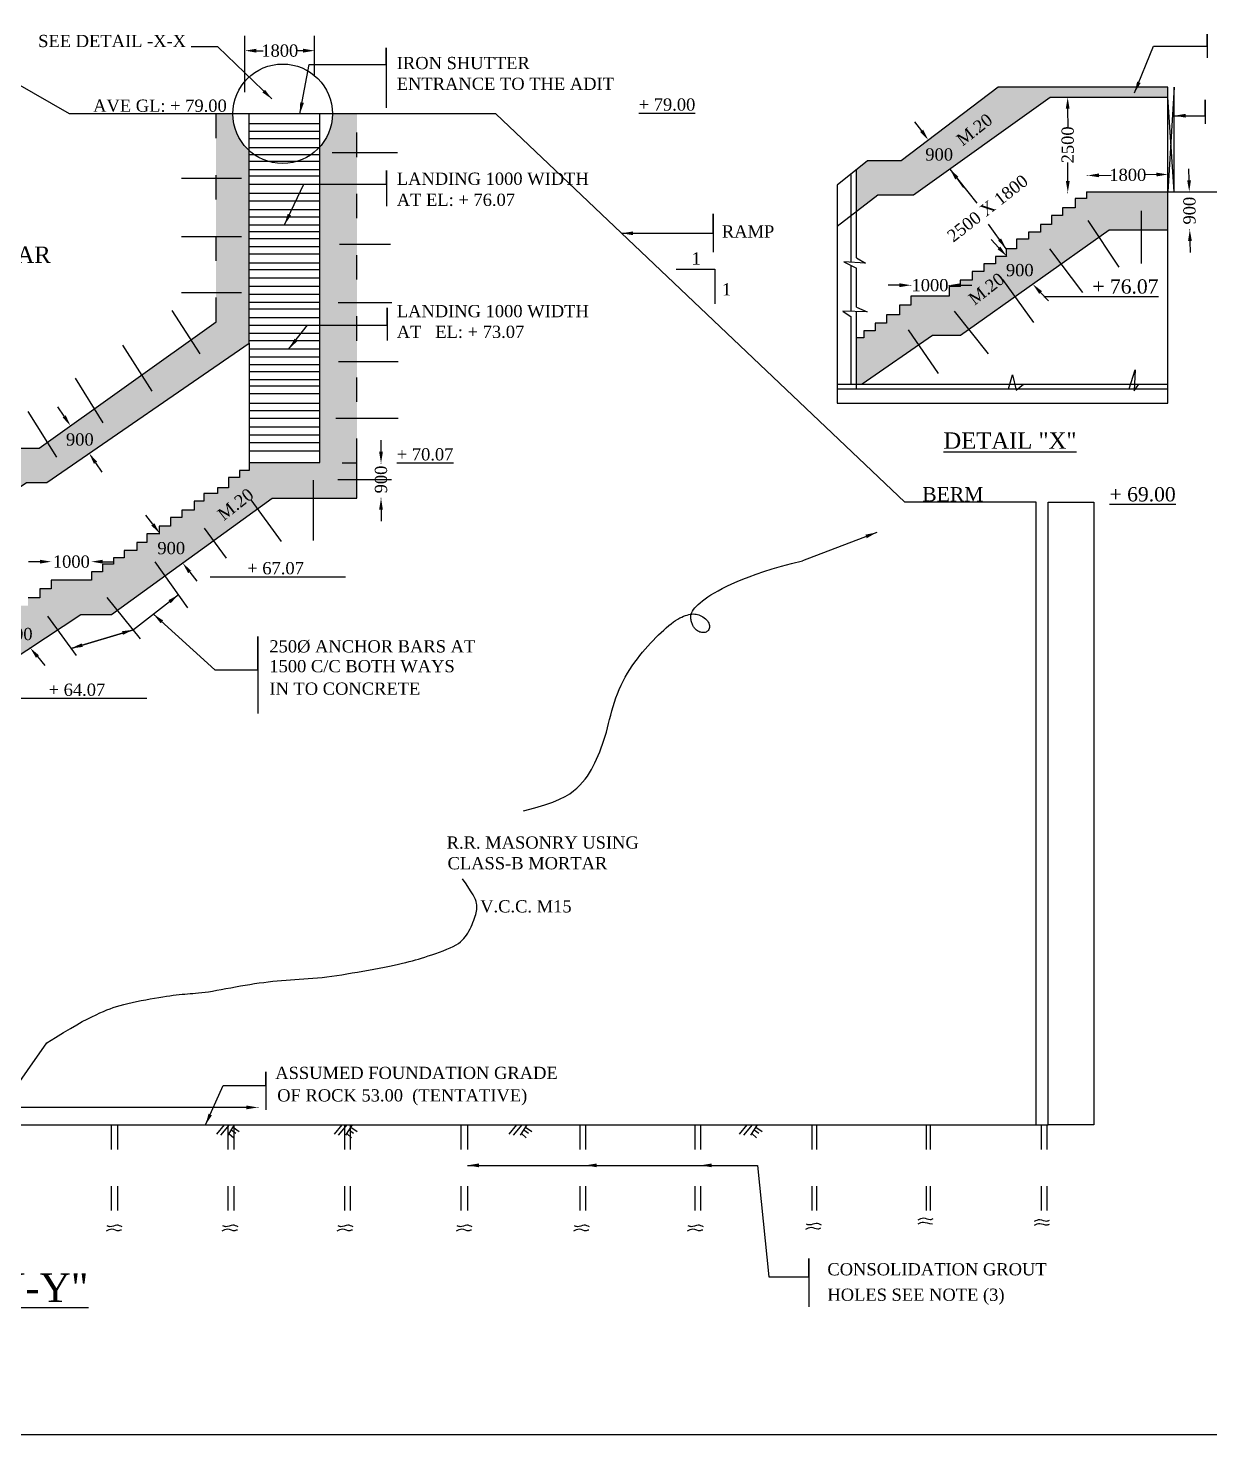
# Model space of a CAD drawing. Header units: millimetres. Extents: x 1354 to 96852, y -56 to 53805.
# Drawn here: x 35895 to 64861, y -56 to 34424 of the extents above; entities that cross this region are included whole.
import ezdxf

# ---------------------------------------------------------------- set-up
doc = ezdxf.new("R2010")
doc.units = ezdxf.units.MM
doc.header["$MEASUREMENT"] = 0
doc.linetypes.add('ACAD_ISO03W100', pattern=[30, 12, -18])
for name, color, linetype in [('DIM', 5, 'Continuous'), ('DO LINE', 3, 'Continuous'), ('DWG.LINE', 10, 'Continuous'), ('HATCH', 2, 'Continuous'), ('TEXT', 7, 'Continuous')]:
    doc.layers.add(name, color=color, linetype=linetype)
doc.layers.add('TITLE', color=7, linetype='Continuous', lineweight=30)
doc.styles.get("Standard").update_dxf_attribs({"font": 'times.ttf', "height": 300})
doc.dimstyles.get("Standard").update_dxf_attribs({"dimtxt": 300, "dimasz": 280, "dimexe": 0.18, "dimexo": 0.0625, "dimgap": 0.09, "dimtad": 0, "dimtih": 1, "dimtoh": 1, "dimdec": 0, "dimzin": 0, "dimdsep": 46, "dimtxsty": 'Standard', "dimcen": 300, "dimclrd": 5, "dimclre": 5, "dimclrt": 4, "dimadec": 0, "dimazin": 0, "dimtfac": 1, "dimtdec": 0, "dimtofl": 0, "dimtmove": 0, "dimatfit": 3, "dimfxl": 0, "dimtolj": 1, "dimtzin": 0, "dimarcsym": 0})

# ---------------------------------------------------------------- blocks, each defined once
blk = doc.blocks.new('*D9')
at = {"layer": 'Defpoints', "color": 0, "ltscale": 0.2}
for p in [(17905, 8001), (41526, 8001), (41526, 7969)]:
    blk.add_point(p, dxfattribs=at)
at = {"layer": 'DIM', "color": 5, "lineweight": -2, "ltscale": 0.2}
for p, q in [((17905, 7974), (17905, 7969)), ((18185, 7969), (29174, 7969)), ((41246, 7969), (30257, 7969)), ((41526, 7974), (41526, 7969))]:
    blk.add_line(p, q, dxfattribs=at)
at = {"layer": 'DIM', "color": 5, "ltscale": 0.2}
for points in [[(18185, 8016), (18185, 7923), (17905, 7969)], [(41246, 8016), (41246, 7923), (41526, 7969)]]:
    blk.add_solid(points, dxfattribs=at)
at = {"layer": 'DIM', "color": 4, "ltscale": 0.2, "insert": (29715, 7969), "char_height": 300, "attachment_point": 5}
blk.add_mtext('\\A1;23600', dxfattribs=at)
blk = doc.blocks.new('*D11')
at = {"layer": 'Defpoints', "color": 0, "ltscale": 0.2}
for p in [(44446, 23762), (44545, 23762), (44446, 22900)]:
    blk.add_point(p, dxfattribs=at)
at = {"layer": 'DIM', "color": 5, "lineweight": -2, "ltscale": 0.2}
for p, q in [((44545, 24042), (44545, 24322)), ((44540, 23762), (44545, 23762)), ((44540, 22900), (44545, 22900)), ((44545, 22620), (44545, 22340))]:
    blk.add_line(p, q, dxfattribs=at)
at = {"layer": 'DIM', "color": 5, "ltscale": 0.2}
for points in [[(44498, 24042), (44591, 24042), (44545, 23762)], [(44498, 22620), (44591, 22620), (44545, 22900)]]:
    blk.add_solid(points, dxfattribs=at)
at = {"layer": 'DIM', "color": 4, "ltscale": 0.2, "insert": (44545, 23360), "char_height": 300, "attachment_point": 5, "rotation": 90}
blk.add_mtext('\\A1;900', dxfattribs=at)
blk = doc.blocks.new('*D13')
at = {"layer": 'Defpoints', "color": 0, "ltscale": 0.2}
for p in [(41210, 33867), (42916, 33871), (42916, 33871)]:
    blk.add_point(p, dxfattribs=at)
at = {"layer": 'DIM', "color": 5, "lineweight": -2, "ltscale": 0.2}
for p, q in [((41210, 33867), (41210, 33871)), ((41490, 33871), (41654, 33871)), ((42636, 33871), (42472, 33871)), ((42916, 33871), (42916, 33871))]:
    blk.add_line(p, q, dxfattribs=at)
at = {"layer": 'DIM', "color": 5, "ltscale": 0.2}
for points in [[(41490, 33918), (41490, 33824), (41210, 33871)], [(42636, 33918), (42636, 33824), (42916, 33871)]]:
    blk.add_solid(points, dxfattribs=at)
at = {"layer": 'DIM', "color": 4, "ltscale": 0.2, "insert": (42063, 33871), "char_height": 300, "attachment_point": 5}
blk.add_mtext('\\A1;1800', dxfattribs=at)
blk = doc.blocks.new('*D14')
at = {"layer": 'Defpoints', "color": 0, "ltscale": 0.2}
for p in [(36934, 24677), (36935, 24678), (37391, 24003)]:
    blk.add_point(p, dxfattribs=at)
at = {"layer": 'DIM', "color": 5, "lineweight": -2, "ltscale": 0.2}
for p, q in [((36777, 24909), (36620, 25141)), ((36935, 24678), (36934, 24677)), ((37391, 24003), (37390, 24003)), ((37547, 23771), (37704, 23539))]:
    blk.add_line(p, q, dxfattribs=at)
at = {"layer": 'DIM', "color": 5, "ltscale": 0.2}
for points in [[(36816, 24935), (36738, 24883), (36934, 24677)], [(37586, 23797), (37508, 23745), (37390, 24003)]]:
    blk.add_solid(points, dxfattribs=at)
at = {"layer": 'DIM', "color": 4, "ltscale": 0.2, "insert": (37162, 24340), "char_height": 300, "attachment_point": 5}
blk.add_mtext('\\A1;900', dxfattribs=at)
blk = doc.blocks.new('*D15')
at = {"layer": 'Defpoints', "color": 0, "ltscale": 0.2}
for p in [(37445, 21346), (36462, 20894), (37445, 20894)]:
    blk.add_point(p, dxfattribs=at)
at = {"layer": 'DIM', "color": 5, "lineweight": -2, "ltscale": 0.2}
for p, q in [((36182, 21346), (35902, 21346)), ((36462, 21341), (36462, 21346)), ((37445, 21341), (37445, 21346)), ((37725, 21346), (38005, 21346))]:
    blk.add_line(p, q, dxfattribs=at)
at = {"layer": 'DIM', "color": 5, "ltscale": 0.2}
for points in [[(36182, 21393), (36182, 21299), (36462, 21346)], [(37725, 21393), (37725, 21299), (37445, 21346)]]:
    blk.add_solid(points, dxfattribs=at)
at = {"layer": 'DIM', "color": 4, "ltscale": 0.2, "insert": (36954, 21346), "char_height": 300, "attachment_point": 5}
blk.add_mtext('\\A1;1000', dxfattribs=at)
blk = doc.blocks.new('*D17')
at = {"layer": 'Defpoints', "color": 0, "ltscale": 0.2}
for p in [(35364, 19891), (35383, 19907), (35925, 19219)]:
    blk.add_point(p, dxfattribs=at)
at = {"layer": 'DIM', "color": 5, "lineweight": -2, "ltscale": 0.2}
for p, q in [((35204, 20122), (35024, 20337)), ((35379, 19904), (35383, 19907)), ((35940, 19232), (35944, 19235)), ((36124, 19020), (36303, 18805))]:
    blk.add_line(p, q, dxfattribs=at)
at = {"layer": 'DIM', "color": 5, "ltscale": 0.2}
for points in [[(35239, 20152), (35168, 20092), (35383, 19907)], [(36160, 19050), (36088, 18990), (35944, 19235)]]:
    blk.add_solid(points, dxfattribs=at)
at = {"layer": 'DIM', "color": 4, "ltscale": 0.2, "insert": (35664, 19571), "char_height": 300, "attachment_point": 5}
blk.add_mtext('\\A1;900', dxfattribs=at)
blk = doc.blocks.new('*D20')
at = {"layer": 'Defpoints', "color": 0, "ltscale": 0.2}
for p in [(39104, 22026), (39122, 22040), (39665, 21300)]:
    blk.add_point(p, dxfattribs=at)
at = {"layer": 'DIM', "color": 5, "lineweight": -2, "ltscale": 0.2}
for p, q in [((38951, 22262), (38779, 22483)), ((39118, 22037), (39122, 22040)), ((39679, 21311), (39683, 21314)), ((39855, 21093), (40026, 20871))]:
    blk.add_line(p, q, dxfattribs=at)
at = {"layer": 'DIM', "color": 5, "ltscale": 0.2}
for points in [[(38988, 22290), (38914, 22233), (39122, 22040)], [(39892, 21121), (39818, 21064), (39683, 21314)]]:
    blk.add_solid(points, dxfattribs=at)
at = {"layer": 'DIM', "color": 4, "ltscale": 0.2, "insert": (39403, 21677), "char_height": 300, "attachment_point": 5}
blk.add_mtext('\\A1;900', dxfattribs=at)
blk = doc.blocks.new('*D21')
at = {"layer": 'Defpoints', "color": 0, "ltscale": 0.2}
for p in [(58469, 28122), (57533, 27850), (58469, 27850)]:
    blk.add_point(p, dxfattribs=at)
at = {"layer": 'DIM', "color": 5, "lineweight": -2, "ltscale": 0.2}
for p, q in [((57253, 28122), (56973, 28122)), ((57533, 28117), (57533, 28122)), ((58469, 28117), (58469, 28122)), ((58749, 28122), (59029, 28122))]:
    blk.add_line(p, q, dxfattribs=at)
at = {"layer": 'DIM', "color": 5, "ltscale": 0.2}
for points in [[(57253, 28169), (57253, 28075), (57533, 28122)], [(58749, 28169), (58749, 28075), (58469, 28122)]]:
    blk.add_solid(points, dxfattribs=at)
at = {"layer": 'DIM', "color": 4, "ltscale": 0.2, "insert": (58001, 28122), "char_height": 300, "attachment_point": 5}
blk.add_mtext('\\A1;1000', dxfattribs=at)
blk = doc.blocks.new('*D22')
at = {"layer": 'Defpoints', "color": 0, "ltscale": 0.2}
for p in [(61366, 32728), (61375, 32728), (61370, 30395)]:
    blk.add_point(p, dxfattribs=at)
at = {"layer": 'DIM', "color": 5, "lineweight": -2, "ltscale": 0.2}
for p, q in [((61370, 32728), (61375, 32728)), ((61375, 32448), (61376, 31992)), ((61378, 30675), (61378, 31131)), ((61374, 30395), (61379, 30395))]:
    blk.add_line(p, q, dxfattribs=at)
at = {"layer": 'DIM', "color": 5, "ltscale": 0.2}
for points in [[(61422, 32448), (61329, 32448), (61375, 32728)], [(61425, 30676), (61332, 30675), (61379, 30395)]]:
    blk.add_solid(points, dxfattribs=at)
at = {"layer": 'DIM', "color": 4, "ltscale": 0.2, "insert": (61377, 31562), "char_height": 300, "attachment_point": 5, "rotation": 90}
blk.add_mtext('\\A1;2500', dxfattribs=at)
blk = doc.blocks.new('*D23')
at = {"layer": 'Defpoints', "color": 0, "ltscale": 0.2}
for p in [(61866, 30751), (63832, 30838), (63833, 30778)]:
    blk.add_point(p, dxfattribs=at)
at = {"layer": 'DIM', "color": 5, "lineweight": -2, "ltscale": 0.2}
for p, q in [((61865, 30807), (61865, 30812)), ((62145, 30815), (62440, 30819)), ((63552, 30834), (63258, 30830)), ((63832, 30833), (63832, 30838))]:
    blk.add_line(p, q, dxfattribs=at)
at = {"layer": 'DIM', "color": 5, "ltscale": 0.2}
for points in [[(62144, 30862), (62146, 30769), (61865, 30812)], [(63552, 30881), (63553, 30788), (63832, 30838)]]:
    blk.add_solid(points, dxfattribs=at)
at = {"layer": 'DIM', "color": 4, "ltscale": 0.2, "insert": (62849, 30825), "char_height": 300, "attachment_point": 5}
blk.add_mtext('\\A1;1800', dxfattribs=at)
blk = doc.blocks.new('*D24')
at = {"layer": 'Defpoints', "color": 0, "ltscale": 0.2}
for p in [(64280, 30415), (64355, 30416), (64293, 29483)]:
    blk.add_point(p, dxfattribs=at)
at = {"layer": 'DIM', "color": 5, "lineweight": -2, "ltscale": 0.2}
for p, q in [((64351, 30696), (64347, 30976)), ((64350, 30416), (64355, 30416)), ((64364, 29484), (64369, 29484)), ((64372, 29204), (64376, 28924))]:
    blk.add_line(p, q, dxfattribs=at)
at = {"layer": 'DIM', "color": 5, "ltscale": 0.2}
for points in [[(64398, 30696), (64305, 30695), (64355, 30416)], [(64419, 29205), (64326, 29203), (64369, 29484)]]:
    blk.add_solid(points, dxfattribs=at)
at = {"layer": 'DIM', "color": 4, "ltscale": 0.2, "insert": (64362, 29950), "char_height": 300, "attachment_point": 5, "rotation": 90}
blk.add_mtext('\\A1;900', dxfattribs=at)
blk = doc.blocks.new('*D25')
at = {"layer": 'Defpoints', "color": 0, "ltscale": 0.2}
for p in [(59870, 28823), (59881, 28833), (60510, 28139)]:
    blk.add_point(p, dxfattribs=at)
at = {"layer": 'DIM', "color": 5, "lineweight": -2, "ltscale": 0.2}
for p, q in [((59690, 29038), (59498, 29242)), ((59877, 28830), (59881, 28833)), ((60517, 28145), (60521, 28149)), ((60712, 27944), (60903, 27740))]:
    blk.add_line(p, q, dxfattribs=at)
at = {"layer": 'DIM', "color": 5, "ltscale": 0.2}
for points in [[(59724, 29069), (59656, 29006), (59881, 28833)], [(60746, 27976), (60678, 27912), (60521, 28149)]]:
    blk.add_solid(points, dxfattribs=at)
at = {"layer": 'DIM', "color": 4, "ltscale": 0.2, "insert": (60201, 28491), "char_height": 300, "attachment_point": 5}
blk.add_mtext('\\A1;900', dxfattribs=at)
blk = doc.blocks.new('*D31')
at = {"layer": 'Defpoints', "color": 0, "ltscale": 0.2}
for p in [(57963, 31680), (58489, 30970), (58489, 30970)]:
    blk.add_point(p, dxfattribs=at)
at = {"layer": 'DIM', "color": 5, "lineweight": -2, "ltscale": 0.2}
for p, q in [((57797, 31905), (57631, 32130)), ((57963, 31680), (57963, 31680)), ((58489, 30970), (58489, 30970)), ((58655, 30744), (58821, 30519))]:
    blk.add_line(p, q, dxfattribs=at)
at = {"layer": 'DIM', "color": 5, "ltscale": 0.2}
for points in [[(57834, 31933), (57759, 31878), (57963, 31680)], [(58693, 30772), (58617, 30717), (58489, 30970)]]:
    blk.add_solid(points, dxfattribs=at)
at = {"layer": 'DIM', "color": 4, "ltscale": 0.2, "insert": (58226, 31325), "char_height": 300, "attachment_point": 5, "rotation": 0.01}
blk.add_mtext('\\A1;900', dxfattribs=at)

msp = doc.modelspace()

# ---------------------------------------------------------------- hatches: boundary and pattern name
at = {"layer": 'HATCH', "ltscale": 0.2}
h = msp.add_hatch(dxfattribs=at)
h.set_pattern_fill('AR-SAND', color=256, scale=200, style=0)
h.paths.add_polyline_path([(30994.8, 20460), (31672.8, 20460), (35858.8, 23287.8), (36353, 23287.8), (41309, 26704.6), (41309, 31425.7, -0.210167), (40913.8, 32324.5), (40501.7, 32324.5), (40501.7, 27222.8), (36162.1, 24126.7), (35527.9, 24126.7), (31302.6, 21309.2), (30676.1, 21309.2), (26343.3, 18452.9), (25660.7, 18452.9), (21449.4, 15552.2), (20723.6, 15552.2), (19368.1, 14599), (19861.6, 13895.5), (20989.9, 14710.7), (21700.1, 14710.7), (26014, 17596), (26669.6, 17596)])
h.paths.add_polyline_path([(32157.3, 17159.5), (32800.8, 17159.5), (37186.2, 20050), (37937.9, 20050), (41875.8, 22900.1), (43953.7, 22900.1), (43953.7, 23762.2), (43953.7, 32324.5), (43353, 32324.5, -0.1832809), (43046.2, 31515.7), (43046.2, 23774.1), (41309, 23774.1), (41309, 23582.8), (41072, 23582.8), (41072, 23410.4), (40808, 23410.4), (40808, 23158.6), (40534.1, 23158.6), (40534.1, 23016.7), (40202.4, 23016.7), (40202.4, 22826.4), (39964.2, 22826.4), (39964.2, 22611.8), (39662, 22611.8), (39662, 22429.5), (39387.7, 22429.5), (39387.7, 22214.5), (39103.9, 22214.5), (39103.9, 22026.2), (38802.2, 22026.2), (38802.2, 21817.1), (38561.7, 21817.1), (38561.7, 21618.9), (38252.1, 21618.9), (38252.1, 21443.8), (37987.7, 21443.8), (37987.7, 21281.2), (37721.8, 21281.2), (37721.8, 21098.3), (37445.3, 21098.3), (37445.3, 20894.1), (36462.3, 20894.1), (36462.3, 20681.9), (36180.1, 20681.9), (36180.1, 20457.1), (35892.3, 20457.1), (35892.3, 20264.8), (35634.3, 20264.8), (35634.3, 20083.3), (35363.7, 20083.3), (35363.7, 19891), (35042.2, 19891), (35042.2, 19730.4), (34803.2, 19730.4), (34803.2, 19561.2), (34529.3, 19561.2), (34529.3, 19380.8), (34253.4, 19380.8), (34253.4, 19172.7), (33967, 19172.7), (33967, 18957.3), (33699, 18957.3), (33699, 18792.8), (33391.4, 18792.8), (33391.4, 18614.4), (33151, 18614.4), (33151, 18462.7), (32851.3, 18462.7), (32851.3, 18226.8), (32513.9, 18226.8), (32513.9, 18032.5), (31609.7, 18032.5), (31609.7, 17878.9), (31371.6, 17878.9), (31371.6, 17668.7), (31057.7, 17668.7), (31057.7, 17485.7), (30817.5, 17485.7), (30817.5, 17255.7), (30505.9, 17255.7), (30505.9, 17096.2), (30189.8, 17096.2), (30189.8, 16892.1), (29904, 16892.1), (29904, 16716.4), (29683.1, 16716.4), (29683.1, 16498.3), (29401.3, 16498.3), (29401.3, 16306), (29105, 16306), (29105, 16134.7), (28833.1, 16134.7), (28833.1, 15970.1), (28571.2, 15970.1), (28571.2, 15801.6), (28285.4, 15801.6), (28285.4, 15572.7), (28014.8, 15572.7), (28014.8, 15400.3), (27746.9, 15400.3), (27746.9, 15202), (26769.6, 15202), (26769.6, 15002.8), (26483.8, 15002.8), (26483.8, 14792.7), (26209.9, 14792.7), (26209.9, 14624.2), (25926.1, 14624.2), (25926.1, 14439), (25663.6, 14439), (25663.6, 14290.3), (25369.9, 14290.3), (25369.9, 14135.7), (25085.3, 14135.7), (25085.3, 13930.1), (24805.4, 13930.1), (24805.4, 13720), (24499.8, 13720), (24499.8, 13495.4), (24219.6, 13495.4), (24219.6, 13324.9), (23943.7, 13324.9), (23943.7, 13107.7), (23675.2, 13107.7), (23675.2, 12913.5), (23365.6, 12913.5), (23365.6, 12723.2), (23102.8, 12723.2), (23102.8, 12554.1), (22886.4, 12554.1), (22886.4, 12324.1), (21899.5, 12324.1), (21899.5, 12137.2), (21643.3, 12137.2), (21643.3, 11964), (21365.4, 11964), (21365.4, 11751.2), (21878.5, 11019.7), (22555.4, 11488.8), (23240.6, 11488.8), (27215.5, 14316.9), (27994.6, 14316.9)])
h.paths.add_polyline_path([(60950.1, 32728.3), (63833.2, 32728.3), (63833.2, 32979.8), (59669.2, 32979.8), (57296.8, 31172.2), (56471.8, 31172.2), (56195.4, 30950.7), (56195.4, 29931.6), (56723.9, 30334.1), (57599, 30334.1)])
h.paths.add_polyline_path([(62396, 29473.1), (63833.2, 29473.1), (63833.2, 30414.6), (61834.3, 30414.6), (61834.3, 30244.3), (61555.9, 30244.3), (61555.9, 30022.6), (61245.1, 30022.6), (61245.1, 29829.6), (60979.3, 29829.6), (60979.3, 29609.5), (60711.7, 29609.5), (60711.7, 29424.6), (60417.8, 29424.6), (60417.8, 29251.3), (60123.9, 29251.3), (60123.9, 29015), (59870.2, 29015), (59870.2, 28823.1), (59604.2, 28823.1), (59604.2, 28649.4), (59316.4, 28649.4), (59316.4, 28455.8), (59031.4, 28455.8), (59031.4, 28249.7), (58743, 28249.7), (58743, 28090.3), (58469.4, 28090.3), (58469.4, 27850.3), (57533.4, 27850.3), (57533.4, 27630.9), (57251.3, 27630.9), (57251.3, 27394.6), (56932.1, 27394.6), (56932.1, 27188.9), (56658.1, 27188.9), (56658.1, 27001), (56375.9, 27001), (56375.9, 26835.9), (56195.4, 26835.9), (56195.4, 25699), (56337.1, 25699), (58065, 26893.6), (58749.9, 26893.6)])
h.paths.add_polyline_path([(13917.6, 12641.2), (13917.6, 8525.4), (18279.3, 8525.4), (21878.5, 11019.7), (21365, 11751.9), (21089.5, 11751.9), (21089.5, 11589.3), (20805.7, 11589.3), (20805.7, 11372.1), (20531.6, 11372.1), (20531.6, 11223.4), (20295.4, 11223.4), (20295.4, 11005.4), (19971.9, 11005.4), (19971.9, 10814.1), (19683.1, 10814.1), (19683.1, 10604), (19415.2, 10604), (19415.2, 10407.7), (19138.4, 10407.7), (19138.4, 10212), (18809, 10212), (18809, 10029.6), (18443.8, 10029.6), (18443.8, 9811.5), (18166, 9811.5), (18166, 9601.4), (17871.6, 9601.4), (17871.6, 9427.6), (15051.4, 9427.6), (15051.4, 9137), (14734, 9137), (14734, 11581.3), (15000.5, 11775.9), (16928, 11775.9), (19861.6, 13895.5), (19368.1, 14599), (16583.8, 12641.2)])
h.paths.add_polyline_path([(36771.3, 24568), (37552.4, 24568), (37552.4, 24112), (36771.3, 24112)], flags=25)
h.paths.add_polyline_path([(29341, 20382.5), (30122.2, 20382.5), (30122.2, 19926.5), (29341, 19926.5)], flags=24)
h.paths.add_polyline_path([(24916.4, 16828.8), (25783.1, 17506.7), (25500.8, 17867.5), (24634.2, 17189.6)], flags=25)
h.paths.add_polyline_path([(33335.7, 21781.1), (34202.3, 22459), (33920.1, 22819.8), (33053.4, 22141.9)], flags=24)
h.paths.add_polyline_path([(35273.1, 19799), (36054.2, 19799), (36054.2, 19343), (35273.1, 19343)], flags=24)
h.paths.add_polyline_path([(39012.1, 21905.2), (39793.2, 21905.2), (39793.2, 21449.1), (39012.1, 21449.1)], flags=24)
h.paths.add_polyline_path([(40680.8, 22224.9), (41547.5, 22902.8), (41265.2, 23263.6), (40398.6, 22585.7)], flags=24)
h.paths.add_polyline_path([(57835.4, 31552.8), (58616.5, 31552.9), (58616.6, 31096.9), (57835.4, 31096.8)], flags=24)
h.paths.add_polyline_path([(58791.8, 31409.1), (59658.4, 32087), (59376.2, 32447.9), (58509.5, 31770)], flags=24)
h.paths.add_polyline_path([(59810.2, 28718.9), (60591.3, 28718.9), (60591.3, 28262.9), (59810.2, 28262.9)], flags=24)
h.paths.add_polyline_path([(59085.8, 27506), (59952.4, 28184), (59670.2, 28544.8), (58803.5, 27866.9)], flags=24)
h.paths.add_polyline_path([(16668.2, 9358.8), (17636.4, 9358.8), (17636.4, 8903.6), (16668.2, 8903.6)], flags=24)
h.paths.add_polyline_path([(14845.4, 11948.1), (15945.3, 11948.1), (15945.3, 12404.9), (14845.4, 12404.9)], flags=24)

# ---------------------------------------------------------------- linework, layer by layer
at = {"layer": 'DIM', "ltscale": 0.2}
for points in [[(64794.5, 33979.9), (64794.5, 34272.3), (64794.5, 33693)], [(44673.2, 33530.3), (44673.2, 33939.5), (44673.2, 32473.2)], [(64749.1, 32276.3), (64749.1, 32666.2), (64749.1, 32076.3)], [(44682, 30596.4), (44682, 30931.5), (44682, 30058.7)], [(52688.2, 29395.1), (52688.2, 29870.9), (52688.2, 28935)], [(44697.9, 27142.1), (44697.9, 27570.8), (44697.9, 26764)], [(48034.7, 15235.3), (48318, 15311.9), (48556.6, 15385), (48755.5, 15455.3), (48920.4, 15523.7), (49056.4, 15590.9), (49168.9, 15657.9), (49263.4, 15725.3), (49345.1, 15794.1), (49418.6, 15864.9), (49485.4, 15937.8), (49546.4, 16012.8), (49602.1, 16089.9), (49653.4, 16169), (49701, 16250.3), (49745.7, 16333.6), (49788.1, 16419), (49828.9, 16506.4), (49868.1, 16595.8), (49905.8, 16687.2), (49941.8, 16780.4), (49976.2, 16875.4), (50008.9, 16972.2), (50039.8, 17070.7), (50068.9, 17170.9), (50096.2, 17272.6), (50122.5, 17375.7), (50148.4, 17479.8), (50174.7, 17584.6), (50202.1, 17690), (50231.5, 17795.6), (50263.6, 17901.1), (50299.1, 18006.3), (50338.6, 18110.8), (50382, 18214.4), (50428.9, 18316.7), (50479, 18417.3), (50531.9, 18516), (50587.3, 18612.3), (50644.9, 18705.9), (50704.3, 18796.6), (50765.3, 18883.9), (50827.5, 18968.1), (50890.9, 19049.3), (50955.1, 19127.7), (51020, 19203.5), (51085.4, 19276.9), (51151, 19348.2), (51216.7, 19417.4), (51282.2, 19484.7), (51347.3, 19549.8), (51411.7, 19612.2), (51475.1, 19671.5), (51537.2, 19727.3), (51597.7, 19779), (51656.2, 19826.3), (51712.7, 19868.8), (51766.7, 19906.1), (51818.4, 19938.5), (51867.8, 19966.3), (51915.2, 19989.8), (51960.6, 20009.5), (52004.1, 20025.6), (52045.9, 20038.6), (52086.1, 20048.8), (52124.9, 20056.4), (52162.3, 20061.4), (52198.7, 20063.7), (52234.1, 20063.2), (52268.8, 20059.7), (52302.9, 20053.2), (52336.6, 20043.4), (52370.2, 20030.4), (52403.6, 20013.9), (52436.4, 19994.5), (52467.8, 19972.5), (52497.3, 19948.3), (52524, 19922.4), (52547.5, 19895.2), (52567, 19867.1), (52581.9, 19838.6), (52591.7, 19810.1), (52596.5, 19782), (52597, 19754.8), (52593.4, 19728.8), (52586.3, 19704.4), (52576, 19682.2), (52563, 19662.4), (52547.7, 19645.5), (52530.6, 19631.9), (52511.8, 19621.4), (52491.8, 19613.9), (52470.8, 19609.2), (52449, 19607.2), (52426.8, 19607.7), (52404.3, 19610.4), (52382, 19615.3), (52360, 19622.2), (52338.6, 19630.9), (52317.9, 19641.2), (52298, 19653.1), (52279.2, 19666.3), (52261.6, 19680.7), (52245.4, 19696.2), (52230.8, 19712.5), (52217.8, 19729.6), (52206.3, 19747.5), (52196.2, 19766.1), (52187.1, 19785.6), (52178.8, 19805.8), (52171.2, 19826.8), (52164.1, 19848.7), (52157.1, 19871.4), (52150.4, 19895), (52144.3, 19919.7), (52139.7, 19945.5), (52137.3, 19972.6), (52137.7, 20001.2), (52141.8, 20031.4), (52150.2, 20063.4), (52163.7, 20097.4), (52182.9, 20133.4), (52208, 20171.3), (52239, 20211.1), (52276.2, 20252.7), (52319.4, 20295.8), (52369, 20340.4), (52424.9, 20386.4), (52487.2, 20433.6), (52556.2, 20482), (52632.3, 20531.5), (52716.1, 20582.3), (52808.2, 20634.4), (52909.3, 20687.9), (53019.9, 20742.8), (53140.7, 20799.3), (53272.2, 20857.4), (53415.1, 20917.2), (53571.1, 20978.4), (53741.8, 21040.8), (53928.7, 21104.2), (54133.7, 21168.3), (54358.4, 21233), (54604.4, 21298), (54873.4, 21363.1)], [(41528, 18699.2), (41528, 19513.1), (41528, 17623.6)], [(36355.2, 9549.1), (36568.3, 9686.3), (36759.6, 9805.3), (36931, 9908), (37084.6, 9996.2), (37222.2, 10071.8), (37345.8, 10136.6), (37457.2, 10192.4), (37558.6, 10241.2), (37651.8, 10284.6), (37738.8, 10323.3), (37821.6, 10358.1), (37902.2, 10389.5), (37982.5, 10418.2), (38064.7, 10444.9), (38150.6, 10470.1), (38242.4, 10494.4), (38341.2, 10518.5), (38446.1, 10542.2), (38555, 10565.2), (38666.4, 10587.5), (38778.2, 10608.9), (38888.8, 10629.1), (38996.2, 10647.9), (39098.8, 10665.1), (39195, 10680.6), (39285.2, 10694.5), (39369.9, 10706.9), (39449.9, 10717.7), (39525.7, 10727.3), (39598, 10735.6), (39667.5, 10742.7), (39734.7, 10748.8), (39800.5, 10754.1), (39866, 10758.9), (39932.3, 10763.8), (40000.7, 10769.2), (40072.5, 10775.6), (40148.8, 10783.7), (40230.8, 10793.8), (40319.9, 10806.4), (40416.8, 10821.9), (40520.5, 10839.8), (40630, 10859.7), (40743.7, 10880.9), (40860.5, 10902.8), (40979.1, 10924.9), (41098.2, 10946.6), (41216.4, 10967.3), (41332.8, 10986.5), (41447.3, 11004.2), (41560.1, 11020.5), (41671.6, 11035.3), (41781.9, 11048.7), (41891.3, 11060.8), (42000.1, 11071.5), (42108.4, 11081), (42216.5, 11089.3), (42324.7, 11096.8), (42433.1, 11103.8), (42542.1, 11110.8), (42651.8, 11118), (42762.5, 11126), (42874.4, 11135.1), (42987.7, 11145.6), (43102.7, 11157.8), (43219.5, 11171.9), (43338.3, 11187.6), (43459.3, 11204.8), (43582.5, 11223.5), (43708.1, 11243.7), (43836.4, 11265), (43967.4, 11287.6), (44100.9, 11311.2), (44235.7, 11335.7), (44369.9, 11360.6), (44501.9, 11385.7), (44630, 11410.7), (44752.3, 11435.2), (44867.3, 11459.1), (44973.2, 11481.9), (45069, 11503.5), (45156.1, 11524.2), (45236.7, 11544.5), (45312.9, 11564.9), (45386.9, 11585.7), (45460.8, 11607.5), (45536.8, 11630.7), (45617.1, 11655.8), (45703, 11683), (45793.3, 11712.3), (45886, 11743.3), (45979.2, 11775.9), (46070.8, 11809.7), (46158.9, 11844.6), (46241.6, 11880.1), (46316.8, 11916.1), (46383.1, 11952.4), (46441.1, 11989.2), (46491.7, 12026.9), (46536, 12065.8), (46575, 12106.4), (46609.9, 12148.8), (46641.5, 12193.5), (46671, 12240.9), (46699.3, 12291), (46726.2, 12343.3), (46751.8, 12396.8), (46775.8, 12450.9), (46798.1, 12504.6), (46818.5, 12557.1), (46836.8, 12607.6), (46853, 12655.3), (46866.8, 12699.5), (46878.1, 12740.9), (46886.8, 12780.1), (46892.6, 12818), (46895.4, 12855.3), (46895.1, 12892.9), (46891.4, 12931.4), (46884.3, 12971.7), (46873.3, 13014.7), (46856.8, 13062.6), (46833, 13117.4), (46800.3, 13181.5), (46756.6, 13257.1), (46700.3, 13346.3), (46629.5, 13451.5), (46542.5, 13574.9)], [(41717.4, 8502.9), (41717.4, 8844.8), (41717.4, 7907.4)], [(54048, 3819), (55028.6, 3819), (55028.6, 4266.9), (55028.6, 3078.4)]]:
    msp.add_lwpolyline(points, dxfattribs=at)
at = {"layer": 'DO LINE', "linetype": 'ACAD_ISO03W100', "ltscale": 50}
for points in [[(40501.7, 27222.8), (40501.7, 32324.5)], [(43953.7, 23762.2), (43953.7, 32324.5)], [(37931.6, 7539.2), (37931.6, 5048.2)], [(38085.4, 7539.2), (38085.4, 5083.4)], [(40789.2, 7539.2), (40789.2, 5051.6)], [(40935.3, 7539.2), (40935.3, 5082.3)], [(43649.9, 7539.2), (43649.9, 5064.8)], [(43788.3, 7539.2), (43788.3, 5073.3)], [(46501.1, 7539.2), (46501.1, 5046.3)], [(46662.6, 7539.2), (46662.6, 5083.9)], [(49415.7, 7539.2), (49415.7, 5054.7)], [(49554.1, 7539.2), (49554.1, 5081.7)], [(52233.4, 7539.2), (52233.4, 5063.6)], [(52371.8, 7539.2), (52371.8, 5074.4)], [(55104.4, 7539.2), (55104.4, 5097)], [(55219.7, 7539.2), (55219.7, 5126.3)], [(57903.6, 7539.2), (57903.6, 5248.3)], [(58003.6, 7539.2), (58003.6, 5223.6)], [(60722, 7539.2), (60722, 5218.6)], [(60868.2, 7539.2), (60868.2, 5184.8)]]:
    msp.add_lwpolyline(points, dxfattribs=at)
at = {"layer": 'DWG.LINE', "ltscale": 0.2}
for p, q in [((36906.6, 32324.5), (29605.2, 36516.1)), ((59669.2, 32979.8), (57296.8, 31172.2)), ((63833.2, 32979.8), (59669.2, 32979.8)), ((63833.2, 25232.9), (63833.2, 32979.8)), ((47360.2, 32324.5), (36906.6, 32324.5)), ((57383.7, 22801.2), (47360.2, 32324.5)), ((56471.8, 31172.2), (55723.9, 30572.8)), ((57296.8, 31172.2), (56471.8, 31172.2)), ((55723.9, 30572.8), (55723.9, 25232.9)), ((55723.9, 25232.9), (63833.2, 25232.9)), ((60606.9, 22801.2), (57383.7, 22801.2)), ((60606.9, 7539.2), (60606.9, 22801.2)), ((21076.7, 7539.2), (60898, 7539.2))]:
    msp.add_line(p, q, dxfattribs=at)
for points in [[(41209.9, 32852), (41209.9, 34234)], [(42916.2, 33259.8), (42916.2, 34237.1)], [(63987.5, 30414.6), (63987.5, 32979.8), (63833.2, 30414.6)], [(55723.9, 29572.6), (56723.9, 30334.1), (57599, 30334.1), (60950.1, 32728.3), (63833.2, 32728.3)], [(63987.5, 30414.6), (63833.2, 32728.3)], [(16928, 11775.9), (20989.9, 14710.7), (21700.1, 14710.7), (26014, 17596), (26669.6, 17596), (30994.8, 20460), (31672.8, 20460), (35858.8, 23287.8), (36353, 23287.8), (41309, 26704.6), (41309, 32324.5)], [(41309, 23774.1), (43046.2, 23774.1), (43046.2, 32324.5)], [(41309, 32083.3), (43046.2, 32083.3)], [(41309, 31897.2), (43046.2, 31897.2)], [(41309, 31719.6), (43046.2, 31719.6)], [(41309, 31501.5), (43033.5, 31501.5)], [(41309, 31323.9), (43046.2, 31323.9)], [(41309, 31158.9), (43046.2, 31158.9)], [(43349.7, 31373), (44949.6, 31373)], [(41126.4, 30740.2), (39651.8, 30740.2)], [(41309, 30955.9), (43046.2, 30955.9)], [(41309, 30799.4), (43046.2, 30799.4)], [(56069.9, 28683), (56069.9, 30850.1)], [(56195.4, 28794.8), (56195.4, 30950.7)], [(41309, 30596.4), (43046.2, 30596.4)], [(41309, 30374.5), (43046.2, 30374.5)], [(61834.3, 30414.6), (61834.3, 30244.3), (61555.9, 30244.3), (61555.9, 30022.6), (61245.1, 30022.6), (61245.1, 29829.6), (60979.3, 29829.6), (60979.3, 29609.5), (60711.7, 29609.5), (60711.7, 29424.6), (60417.8, 29424.6), (60417.8, 29251.3), (60123.9, 29251.3), (60123.9, 29015), (59870.2, 29015), (59870.2, 28823.1), (59604.2, 28823.1), (59604.2, 28649.4), (59316.4, 28649.4), (59316.4, 28455.8), (59031.4, 28455.8), (59031.4, 28249.7), (58743, 28249.7), (58743, 28090.3), (58469.4, 28090.3), (58469.4, 27850.3), (57533.4, 27850.3), (57533.4, 27630.9), (57251.3, 27630.9), (57251.3, 27394.6), (56932.1, 27394.6), (56932.1, 27188.9), (56658.1, 27188.9), (56658.1, 27001), (56375.9, 27001), (56375.9, 26835.9), (56195.4, 26835.9)], [(61834.3, 30414.6), (69181.4, 30414.6)], [(41309, 30192.6), (43046.2, 30192.6)], [(41309, 29981.1), (43046.2, 29981.1)], [(41309, 29799.2), (43046.2, 29799.2)], [(62637.2, 28562.3), (61874.1, 29705)], [(63186.9, 28657.4), (63186.9, 29947.6)], [(41126.4, 29309.3), (39651.8, 29309.3)], [(41309, 29600.4), (43046.2, 29600.4)], [(41309, 29437.5), (43046.2, 29437.5)], [(63833.2, 29473.1), (62396, 29473.1), (58749.9, 26893.6), (58065, 26893.6), (56337.1, 25699)], [(41309, 29264.1), (43046.2, 29264.1)], [(41309, 29069.5), (43046.2, 29069.5)], [(43525.3, 29127), (44780.2, 29127)], [(61750.7, 27940.2), (60936.9, 29013.1)], [(41309, 28887.7), (43046.2, 28887.7)], [(41309, 28672), (43046.2, 28672)], [(56195.4, 28794.8), (56420.2, 28659.5), (55892.7, 28694.8), (56195.4, 28538.7)], [(41309, 28511.2), (43046.2, 28511.2)], [(41309, 28304), (43046.2, 28304)], [(51776.4, 28518.7), (52730.5, 28518.7), (52730.5, 27664)], [(56069.9, 27477.9), (56069.9, 28603.4)], [(56195.4, 27585.3), (56195.4, 28538.7)], [(41126.4, 27934.2), (39651.8, 27934.2)], [(41309, 28100.9), (43046.2, 28100.9)], [(60549.2, 27205.5), (59786, 28260.3)], [(41309, 27903.5), (43046.2, 27903.5)], [(41309, 27708.9), (43046.2, 27708.9)], [(43494, 27701.2), (44811.6, 27701.2)], [(56195.4, 27585.3), (56464.4, 27466.1), (55865.9, 27484), (56069.9, 27345.2)], [(40113.7, 26439.5), (39422.1, 27501.8)], [(41309, 27539.7), (43046.2, 27539.7)], [(41309, 27332.5), (43046.2, 27332.5)], [(56069.9, 25699), (56069.9, 27345.2)], [(56195.4, 25583.6), (56195.4, 27474.1)], [(59438.2, 26438.5), (58602.7, 27482.6)], [(16583.8, 12641.2), (20723.6, 15552.2), (21449.4, 15552.2), (25660.7, 18452.9), (26343.3, 18452.9), (30676.1, 21309.2), (31302.6, 21309.2), (35527.9, 24126.7), (36162.1, 24126.7), (40501.7, 27222.8), (40501.7, 27222.8)], [(41309, 27142.1), (43046.2, 27142.1)], [(41309, 26943.3), (43046.2, 26943.3)], [(58211.6, 25957.2), (57477.4, 27030.2)], [(38931.7, 25525.5), (38214, 26652.9)], [(41309, 26769.9), (43046.2, 26769.9)], [(41309, 26704.6), (41309, 23774.1)], [(41309, 26560.7), (43046.2, 26560.7)], [(41309, 26370.3), (43046.2, 26370.3)], [(43500.2, 26251.1), (44968.5, 26251.1)], [(41309, 26180), (43046.2, 26180)], [(41309, 26010.8), (43046.2, 26010.8)], [(59926.8, 25583.6), (60022.9, 25929.1), (60116.2, 25550.7), (60295, 25699)], [(62885.3, 25583.6), (63029.4, 26049.1), (63008, 25537.4), (63122.8, 25699)], [(37730.9, 24747.6), (37052.3, 25842.5)], [(41309, 25812), (43046.2, 25812)], [(41309, 25655.5), (43046.2, 25655.5)], [(55723.9, 25699), (63833.2, 25699)], [(55723.9, 25583.6), (63833.2, 25583.6)], [(41309, 25465.2), (43046.2, 25465.2)], [(41309, 25233.8), (43046.2, 25233.8)], [(36599.9, 23910.8), (35895.3, 25027.5)], [(41309, 25052), (43046.2, 25052)], [(41309, 24865.8), (43046.2, 24865.8)], [(43437.5, 24863.4), (44962.2, 24863.4)], [(41309, 24654.4), (43046.2, 24654.4)], [(41309, 24451.3), (43046.2, 24451.3)], [(41309, 24265.2), (43046.2, 24265.2)], [(41309, 24066.6), (43046.2, 24066.6)], [(18279.3, 8525.4), (22555.4, 11488.8), (23240.6, 11488.8), (27215.5, 14316.9), (27994.6, 14316.9), (32157.3, 17159.5), (32800.8, 17159.5), (37186.2, 20050), (37937.9, 20050), (41875.8, 22900.1), (43953.7, 22900.1), (43953.7, 23762.2), (43589.9, 23762.2)], [(41309, 23774.1), (41309, 23582.8), (41072, 23582.8), (41072, 23410.4), (40808, 23410.4), (40808, 23158.6), (40534.1, 23158.6), (40534.1, 23016.7), (40202.4, 23016.7), (40202.4, 22826.4), (39964.2, 22826.4), (39964.2, 22611.8), (39662, 22611.8), (39662, 22429.5), (39387.7, 22429.5), (39387.7, 22214.5), (39103.9, 22214.5), (39103.9, 22026.2), (38802.2, 22026.2), (38802.2, 21817.1), (38561.7, 21817.1), (38561.7, 21618.9), (38252.1, 21618.9), (38252.1, 21443.8), (37987.7, 21443.8), (37987.7, 21281.2), (37721.8, 21281.2), (37721.8, 21098.3), (37445.3, 21098.3), (37445.3, 20894.1), (36462.3, 20894.1), (36462.3, 20681.9), (36180.1, 20681.9), (36180.1, 20457.1), (35892.3, 20457.1)], [(42884.1, 23343), (42884.1, 21864)], [(43487.6, 23363.2), (44805.2, 23363.2)], [(42105, 21843.6), (41358.3, 22865.1)], [(40756, 21436.2), (40216.4, 22169.5)], [(39812.6, 20212.1), (39009.5, 21340.1)], [(38651.7, 19458.4), (37836, 20467.4)], [(37081.2, 19043.8), (36378.4, 20008.9)]]:
    msp.add_lwpolyline(points, dxfattribs=at)
msp.add_lwpolyline([(60898, 22801.2), (62019, 22801.2), (62019, 7539.2), (60898, 7539.2), (60898, 22801.2)], close=True, dxfattribs=at)
msp.add_circle((42133.4, 32324.5), 1219.6, dxfattribs=at)
for points in [[(57711.6, 5217.6), (57842.2, 5261.6), (58009.1, 5223.8), (58080.3, 5244.1)], [(60564.5, 5178), (60695.1, 5222.1), (60861.9, 5184.3), (60933.2, 5204.6)], [(37812.5, 4946.1), (37943.1, 4990.1), (38109.9, 4952.3), (38181.2, 4972.6)], [(38198.4, 5039.9), (38067.7, 5084), (37900.9, 5046.1), (37829.7, 5066.5)], [(40654.1, 4946.1), (40784.7, 4990.1), (40951.6, 4952.3), (41022.8, 4972.6)], [(41040, 5039.9), (40909.4, 5084), (40742.6, 5046.1), (40671.3, 5066.5)], [(43473.2, 4946.1), (43603.8, 4990.1), (43770.6, 4952.3), (43841.9, 4972.6)], [(43859.1, 5039.9), (43728.5, 5084), (43561.6, 5046.1), (43490.4, 5066.5)], [(46396.1, 4946.1), (46526.7, 4990.1), (46693.5, 4952.3), (46764.8, 4972.6)], [(46782, 5039.9), (46651.3, 5084), (46484.5, 5046.1), (46413.3, 5066.5)], [(49269.4, 4946.1), (49400.1, 4990.1), (49566.9, 4952.3), (49638.1, 4972.6)], [(49655.3, 5039.9), (49524.7, 5084), (49357.9, 5046.1), (49286.6, 5066.5)], [(52060.1, 4946.1), (52190.7, 4990.1), (52357.5, 4952.3), (52428.8, 4972.6)], [(52445.9, 5039.9), (52315.3, 5084), (52148.5, 5046.1), (52077.3, 5066.5)], [(54957.8, 4988.3), (55088.5, 5032.4), (55255.3, 4994.5), (55326.5, 5014.8)], [(55343.7, 5082.2), (55213.1, 5126.2), (55046.3, 5088.4), (54975, 5108.7)], [(60564.5, 5083.5), (60695.1, 5127.5), (60861.9, 5089.7), (60933.2, 5110)]]:
    msp.add_spline(points, degree=3, dxfattribs=at)
msp.add_open_spline([(57711.6, 5114), (57754.8, 5136.8), (57849.8, 5186.9), (57950.1, 5119.4), (58062.9, 5120)], degree=3, knots=[0, 0, 0, 0, 137.8538722, 303.2328815, 303.2328815, 303.2328815, 303.2328815], dxfattribs=at)
at = {"layer": 'HATCH', "ltscale": 0.2}
for points in [[(40517.5, 7317.7), (40705.1, 7539.2)], [(40617.8, 7290.3), (40832.9, 7539.2)], [(40794.1, 7293.5), (40955.8, 7539.2)], [(40817.7, 7329.4), (40934.8, 7224)], [(40875, 7416.3), (40986.6, 7342)], [(40918.6, 7482.6), (41070.7, 7380.7)], [(43403.5, 7317.7), (43591.1, 7539.2)], [(43503.8, 7290.3), (43718.9, 7539.2)], [(43680.1, 7293.5), (43841.8, 7539.2)], [(43703.7, 7329.4), (43820.8, 7224)], [(43760.9, 7416.3), (43872.5, 7342)], [(43804.5, 7482.6), (43956.6, 7380.7)], [(47688.5, 7317.7), (47876.1, 7539.2)], [(47788.8, 7290.3), (48003.9, 7539.2)], [(47965, 7293.5), (48126.8, 7539.2)], [(47988.7, 7329.4), (48105.8, 7224)], [(48045.9, 7416.3), (48157.5, 7342)], [(48089.5, 7482.6), (48241.6, 7380.7)], [(53334.3, 7317.7), (53521.9, 7539.2)], [(53434.5, 7290.3), (53649.6, 7539.2)], [(53610.8, 7293.5), (53772.6, 7539.2)], [(53634.5, 7329.4), (53751.5, 7224)], [(53691.7, 7416.3), (53803.3, 7342)], [(53735.3, 7482.6), (53887.4, 7380.7)]]:
    msp.add_lwpolyline(points, dxfattribs=at)
at = {"layer": 'TITLE', "ltscale": 0.2}
msp.add_lwpolyline([(1354, 53804.8), (96546.2, 53804.8), (96546.2, -56.3), (1354, -56.3)], close=True, dxfattribs=at)

# ---------------------------------------------------------------- texts
at = {"layer": 'TEXT', "ltscale": 0.2}
for s, height, p in [('SEE DETAIL -X-X', 300, (36141.2, 33958.9)), ('IRON SHUTTER', 300, (44931, 33418.4)), ('ENTRANCE TO THE ADIT', 300, (44931, 32909.5)), ('AVE GL: + 79.00', 300, (37488.1, 32372.6)), ('%%U+ 79.00', 300, (50860.5, 32401.1)), ('LANDING 1000 WIDTH', 300, (44931, 30582.7)), ('AT EL: + 76.07', 300, (44931, 30066.2)), ('RAMP', 300, (52899.7, 29290.6)), ('R.R. MASONRY IN CLASS -B MORTAR', 400, (25857.8, 28670.3)), ('1', 300, (52155.3, 28627.6)), ('1', 300, (52902.8, 27871.2)), ('%%U         + 76.07', 350, (60792.4, 27916.7)), ('LANDING 1000 WIDTH', 300, (44931, 27337.3)), ('AT   EL: + 73.07', 300, (44931, 26830)), ('%%U+ 70.07', 300, (44931, 23827.5)), ('BERM', 350, (57811.5, 22823.6)), ('%%U+ 69.00', 350, (62403.3, 22823.6)), ('%%U        + 67.07         ', 300, (40359.7, 21036.7)), ('250%%C ANCHOR BARS AT', 300, (41807.1, 19121.2)), ('1500 C/C BOTH WAYS ', 300, (41807.1, 18635.5)), ('%%U            + 64.07         ', 300, (35037.3, 18057.8)), ('IN TO CONCRETE', 300, (41807.1, 18084.4)), ('R.R. MASONRY USING', 300, (46154.5, 14312.1)), ('CLASS-B MORTAR', 300, (46175.4, 13805)), ('V.C.C. M15', 300, (46975.2, 12749)), ('ASSUMED FOUNDATION GRADE', 300, (41952.8, 8666.2)), ('OF ROCK 53.00  (TENTATIVE)', 300, (41999.5, 8115.4)), ('CONSOLIDATION GROUT', 300, (55485.7, 3852.9)), ('HOLES SEE NOTE (3)', 300, (55485.7, 3229.1))]:
    msp.add_text(s, height=height, dxfattribs=at).set_placement(p)
for s, p in [('M.20', (58801.1, 31521.1)), ('2500 X 1800', (58571.9, 29162)), ('M.20', (59095.2, 27618)), ('M.20', (40690.2, 22336.8))]:
    msp.add_text(s, height=300, rotation=38.03317, dxfattribs=at).set_placement(p)
at = {"layer": 'TITLE', "ltscale": 0.2}
for s, height, p in [('%%UDETAIL "X"', 400, (58329.7, 24114.8)), ('%%USECTION "Y-Y"', 700, (29902.9, 3202.1))]:
    msp.add_text(s, height=height, dxfattribs=at).set_placement(p)

# ---------------------------------------------------------------- dimensions: what is measured, and where the dimension line sits
at = {"layer": 'DIM', "ltscale": 0.2}
for base, p1, p2, text, picture, middle in [((42916.2, 33871.1), (41209.9, 33866.9), (42916.2, 33871.1), '1800', '*D13', (42063.1, 33871.1)), ((37445.3, 21345.9), (36462.3, 20894.1), (37445.3, 20894.1), '1000', '*D15', (36953.8, 21345.9)), ((41525.7, 7969.3), (17905.1, 8000.6), (41525.7, 8000.6), '23600', '*D9', (29715.4, 7969.3))]:
    dim = msp.add_linear_dim(base=base, p1=p1, p2=p2, text=text, dimstyle='Standard', dxfattribs=at)
    dim.commit()
    dim.dimension.update_dxf_attribs({"geometry": picture, "text_midpoint": middle})
for p1, p2, distance, text, picture, middle, turn in [((61370.2, 30395.4), (61366.1, 32728.3), -8.7, '2500', '*D22', (61376.8, 31561.9), 90), ((57963.4, 31680.1), (58488.5, 30969.6), 0, '900', '*D31', (58226, 31324.9), 0.01), ((64293.2, 29482.9), (64280, 30414.6), -75.4, '900', '*D24', (64361.9, 29949.8), 90)]:
    dim = msp.add_aligned_dim(p1=p1, p2=p2, distance=distance, text=text, dimstyle='Standard', dxfattribs=at)
    dim.commit()
    dim.dimension.update_dxf_attribs({"geometry": picture, "text_midpoint": middle, "text_rotation": turn})
for p1, p2, distance, text, picture, middle in [((61865.9, 30751.4), (63833.2, 30777.9), 60.1, '1800', '*D23', (62848.7, 30824.8)), ((60510, 28138.8), (59870.2, 28823.1), -14.6, '900', '*D25', (60200.7, 28490.9)), ((37391, 24003.4), (36934.7, 24677.9), 1.2, '900', '*D14', (37161.9, 24340)), ((39665.3, 21300.2), (39103.9, 22026.2), -22.8, '900', '*D20', (39402.6, 21677.2)), ((35924.9, 19218.7), (35363.7, 19891), -25.2, '900', '*D17', (35663.7, 19571))]:
    dim = msp.add_aligned_dim(p1=p1, p2=p2, distance=distance, text=text, dimstyle='Standard', dxfattribs=at)
    dim.commit()
    dim.dimension.update_dxf_attribs({"geometry": picture, "text_midpoint": middle})
dim = msp.add_linear_dim(base=(58469.4, 28121.9), p1=(57533.4, 27850.3), p2=(58469.4, 27850.3), angle=0, text='1000', dimstyle='Standard', dxfattribs=at)
dim.commit()
dim.dimension.update_dxf_attribs({"geometry": '*D21', "text_midpoint": (58001.4, 28121.9), "dimtype": 161})
dim = msp.add_linear_dim(base=(44544.6, 23762.2), p1=(44446.1, 22900.1), p2=(44446.1, 23762.2), angle=90, text='900', dimstyle='Standard', dxfattribs=at)
dim.commit()
dim.dimension.update_dxf_attribs({"geometry": '*D11', "text_midpoint": (44544.6, 23359.8), "dimtype": 161, "text_rotation": 90})

# ---------------------------------------------------------------- leaders
for points in [[(41869.4, 32686.8), (40546.1, 33964.6), (39888.9, 33964.6)], [(63015.4, 32836.6), (63479.8, 33979.9), (64794.5, 33979.9)], [(42557.5, 32324.5), (42782.3, 33530.3), (44673.2, 33530.3)], [(63987.5, 32276.3), (64749.1, 32276.3)], [(58488.5, 30969.6), (59149.7, 30131.9)], [(42177.6, 29600.4), (42652.2, 30596.4), (44682, 30596.4)], [(50443.5, 29395.1), (52688.2, 29395.1)], [(59870.2, 29015), (59434, 29622.5)], [(42286.9, 26560.7), (42745.9, 27142.1), (44697.9, 27142.1)], [(56696.1, 22064.5), (54873.4, 21363.1)], [(39581.8, 20536.3), (38474.8, 19677.2)], [(38966, 20058.4), (40473, 18699.2), (41528, 18699.2)], [(36951.9, 19221.3), (38474.8, 19677.2)], [(38474.8, 19677.2), (36951.9, 19221.3)], [(35401.5, 8194.2), (36355.2, 9549.1)], [(40242.4, 7539.2), (40678.5, 8502.9), (41717.4, 8502.9)], [(46662.6, 6549.3), (53770, 6549.3)], [(49554.1, 6549.3), (52371.8, 6549.3)], [(52371.8, 6549.3), (53770, 6549.3), (54048, 3819)]]:
    msp.add_leader(points, dimstyle='Standard', override={"dimgap": 0.09, "dimtad": 0}, dxfattribs=at)

doc.saveas('drawing.dxf')
